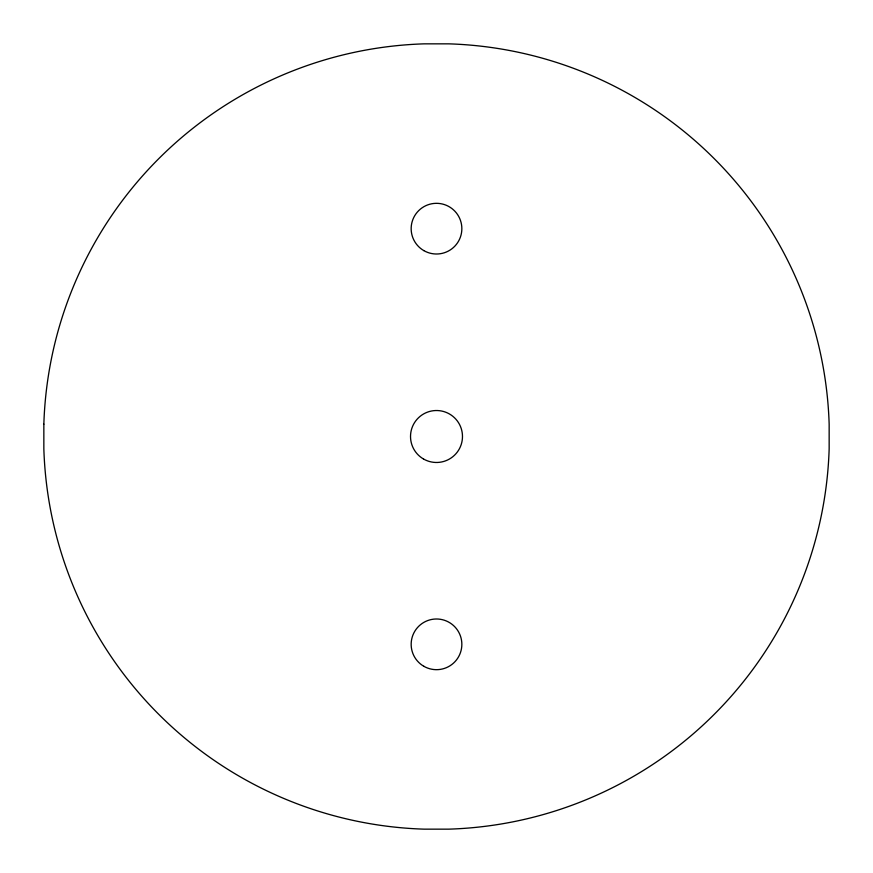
<?xml version="1.0" encoding="UTF-8"?>
<svg xmlns="http://www.w3.org/2000/svg" width="873" height="873" viewBox="0 0 873 873"><rect width="100%" height="100%" fill="white"/><g stroke="black" fill="none" stroke-linecap="round" stroke-linejoin="round"><path stroke-width="1.31" d="M43.846 424.158L43.846 448.842A392.85 392.85 0 0 0 424.158 829.154L448.842 829.154A392.85 392.85 0 0 0 829.154 448.842L829.154 424.158A392.85 392.85 0 0 0 448.842 43.846L424.158 43.846A392.85 392.85 0 0 0 43.846 424.158M423.514 459.002A25.983 25.983 0 0 0 462.483 436.5A25.983 25.983 0 0 0 423.514 413.998A25.983 25.983 0 0 0 423.514 459.002M423.831 250.616A25.35 25.35 0 0 0 461.85 228.671A25.35 25.35 0 0 0 423.831 206.715A25.35 25.35 0 0 0 423.831 250.616M423.831 666.285A25.35 25.35 0 0 0 461.85 644.329A25.35 25.35 0 0 0 423.831 622.384A25.35 25.35 0 0 0 423.831 666.285"/></g></svg>
